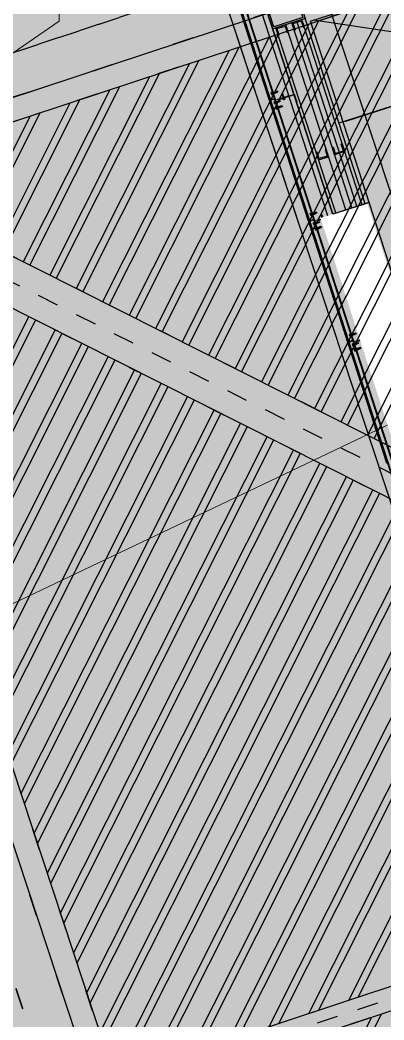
# Model space of a CAD drawing. Header units: metres. Extents: x 678805 to 1359287, y 2747329 to 5497370.
# Drawn here: x 679793.503 to 679795.222, y 2748602.629 to 2748607.349 of the extents above; entities that cross this region are included whole.
import ezdxf
from ezdxf.enums import TextEntityAlignment as Align

# ---------------------------------------------------------------- set-up
doc = ezdxf.new("R2010")
doc.units = ezdxf.units.M
for name, pattern in [('XREF_MON_BUILDINGS$0$DASH_1', [0.4, 0.1, -0.3]), ('XREF_MON_BUILDINGS$0$Dash_2_', [0.25, 0.125, -0.125]), ('XREF_MON_BUILDINGS$0$Hidden', [0.004, 0.002, -0.002])]:
    doc.linetypes.add(name, pattern=pattern)
for name, color, linetype in [('00_XREF_MON_HSC_PAVEMENT', 7, 'Continuous'), ('00_XREF_TWQ_BUILDINGS', 7, 'Continuous'), ('XREF_MON_BUILDINGS$0$00-Modulos DEFINIDOS', 7, 'Continuous'), ('XREF_MON_BUILDINGS$0$00-Modulos ROOFS', 2, 'Continuous'), ('XREF_MON_BUILDINGS$0$02-L-01_Structure', 2, 'Continuous'), ('XREF_MON_BUILDINGS$0$02-L-01_Structure t2', 7, 'Continuous'), ('XREF_MON_BUILDINGS$0$02-L-01_Struture aux', 4, 'Continuous'), ('XREF_MON_BUILDINGS$0$02-L-Insulation', 252, 'Continuous'), ('XREF_MON_BUILDINGS$0$02-L-INT Panel', 5, 'Continuous'), ('XREF_MON_BUILDINGS$0$02-L-panel', 5, 'Continuous'), ('XREF_MON_BUILDINGS$0$02-L-Pergola Profiles', 8, 'Continuous'), ('XREF_MON_BUILDINGS$0$02-L-Pergola Projection', 8, 'Continuous'), ('XREF_MON_BUILDINGS$0$02-L-Pergola Shades', 15, 'Continuous'), ('XREF_MON_BUILDINGS$0$02-L-Pergola Shades Schematic', 8, 'Continuous'), ('XREF_MON_BUILDINGS$0$02_L_Furniture', 7, 'Continuous'), ('XREF_MON_BUILDINGS$0$COTAUX', 7, 'Continuous')]:
    doc.layers.add(name, color=color, linetype=linetype)
for name, color, linetype, true_color in [('02-L-Waterfeatures 01', 7, 'Continuous', 0x4da6ff), ('XREF_MON_BUILDINGS$0$0-WIPEOUTS', 7, 'Continuous', 0xffffff), ('XREF_MON_BUILDINGS$0$02-L-Pergola Wipeout', 7, 'Continuous', 0xffffff)]:
    doc.layers.add(name, color=color, linetype=linetype, true_color=true_color)
doc.layers.add('XREF_MON_BUILDINGS$0$00_AUX', color=3, linetype='Continuous', plot=False)
doc.layers.add('XREF_MON_BUILDINGS$0$02-L-Pergola Aux', color=50, linetype='Continuous', plot=False)
for name, color, linetype, lineweight in [('XREF_MON_BUILDINGS$0$02-H-251', 251, 'Continuous', 0), ('XREF_MON_BUILDINGS$0$02-H-254', 254, 'Continuous', 0), ('XREF_MON_BUILDINGS$0$02-L-01_Structure L', 7, 'Continuous', 5), ('XREF_MON_BUILDINGS$0$02-L-01_Structure T', 8, 'Continuous', 5), ('XREF_MON_GENERAL_LAYOUT$0$02-L-Level Curves 0.50m', 33, 'Continuous', 5)]:
    doc.layers.add(name, color=color, linetype=linetype, lineweight=lineweight)
for name, color, linetype, lineweight, true_color in [('XREF_MON_BUILDINGS$0$02-KH-12 Administration', 7, 'Continuous', 30, 0xffdf7f), ('XREF_MON_HSC_PAVEMENT$0$02-L-Joints-Paviment_06_Concrete Slab in sittu', 7, 'Continuous', 5, 0x999999), ('XREF_MON_HSC_PAVEMENT$0$03-TR-Pavement_06_Concrete Slab in situ', 7, 'Continuous', 9, 0xf7f7f7)]:
    doc.layers.add(name, color=color, linetype=linetype, lineweight=lineweight, true_color=true_color)
doc.layers.get('XREF_MON_BUILDINGS$0$02-KH-12 Administration').off()
doc.styles.add('XREF_MON_BUILDINGS$0$E100', font='verdana.ttf', dxfattribs={"height": 0.18})
doc.styles.add('XREF_MON_GENERAL_LAYOUT$0$Standard', font='arial.ttf')
doc.linetypes.add('XREF_MON_BUILDINGS$0$BATTING', pattern='A,0.0001,-0.1,[134,ltypeshp.shx,S=0.1,R=0,X=-0.1,Y=0],-0.2,[134,ltypeshp.shx,S=0.1,R=180,X=0.1,Y=0],-0.1', length=0.4001)
doc.dimstyles.new('XREF_MON_BUILDINGS$0$E100', dxfattribs={"dimscale": 0.03, "dimtxt": 12, "dimasz": 0.5, "dimexe": 0.1, "dimexo": 1, "dimgap": 4, "dimtad": 1, "dimzin": 0, "dimdsep": 46, "dimtxsty": 'XREF_MON_BUILDINGS$0$E100', "dimblk1": 'XREF_MON_BUILDINGS$0$LINCOT200', "dimblk2": 'XREF_MON_BUILDINGS$0$LINCOT200', "dimsah": 1, "dimcen": 0.1, "dimdle": 0.1, "dimse1": 1, "dimse2": 1, "dimclrt": 256, "dimadec": 0, "dimazin": 0, "dimtfac": 0.015385, "dimtofl": 0, "dimtmove": 0, "dimatfit": 3, "dimldrblk": 'XREF_MON_BUILDINGS$0$LINCOT200', "dimfxl": 1, "dimtolj": 1, "dimtzin": 0, "dimarcsym": 0})

# ---------------------------------------------------------------- blocks, each defined once
blk = doc.blocks.new('XREF_MON_BUILDINGS$0$LINCOT200')
for p, q in [((0, -10), (0, 10)), ((0, 0), (10, 0))]:
    blk.add_line(p, q)
at = {"const_width": 1.88}
blk.add_lwpolyline([(3.54, -3.54), (-3.54, 3.54)], dxfattribs=at)
at = {"layer": 'XREF_MON_BUILDINGS$0$COTAUX'}
blk.add_line((0, 0), (-1.25, 0), dxfattribs=at)
blk = doc.blocks.new('*D89')
at = {"layer": 'DEFPOINTS', "color": 0, "transparency": 16777216}
for p in [(119.6986, -56.8206), (124.4986, -56.8206), (124.4986, -57.2785)]:
    blk.add_point(p, dxfattribs=at)
at = {"layer": 'XREF_MON_BUILDINGS$0$00_AUX', "color": 0, "lineweight": -2, "transparency": 16777216}
blk.add_line((119.7136, -57.2785), (124.4836, -57.2785), dxfattribs=at)
at = {"layer": 'XREF_MON_BUILDINGS$0$00_AUX', "color": 0, "lineweight": -2, "transparency": 16777216, "xscale": 0.015, "yscale": 0.015, "zscale": 0.015, "rotation": 180}
blk.add_blockref('XREF_MON_BUILDINGS$0$LINCOT200', (119.6986, -57.2785), dxfattribs=at)
at = {"layer": 'XREF_MON_BUILDINGS$0$00_AUX', "color": 0, "lineweight": -2, "transparency": 16777216, "xscale": 0.015, "yscale": 0.015, "zscale": 0.015}
blk.add_blockref('XREF_MON_BUILDINGS$0$LINCOT200', (124.4986, -57.2785), dxfattribs=at)
at = {"layer": 'XREF_MON_BUILDINGS$0$00_AUX', "transparency": 16777216, "insert": (122.0986, -57.0644), "char_height": 0.18, "attachment_point": 5, "style": 'XREF_MON_BUILDINGS$0$E100'}
blk.add_mtext('\\A1;4.80', dxfattribs=at)
blk = doc.blocks.new('XREF_MON_BUILDINGS$0$PERGOLA PLEGADA')
at = {"layer": 'XREF_MON_BUILDINGS$0$02-L-Pergola Aux', "linetype": 'XREF_MON_BUILDINGS$0$Dash_2_', "ltscale": 0.5}
blk.add_line((0, 9.6), (9.6, 9.6), dxfattribs=at)
blk = doc.blocks.new('XREF_MON_BUILDINGS$0$PILAR STRUCTURE')
at = {"layer": 'XREF_MON_BUILDINGS$0$02-L-01_Structure', "linetype": 'Continuous'}
h = blk.add_hatch(dxfattribs=at)
h.set_pattern_fill('ANGLE', color=252)
h.set_pattern_definition([(0, (-144.6596, 18.5684), (0, 6.985), [5.08, -1.905]), (90, (-144.6596, 18.5684), (-6.985, 4e-16), [5.08, -1.905])])
h.paths.add_polyline_path([(-0.08, -0.08), (0.08, -0.08), (0.08, 0.08), (-0.08, 0.08)])
h.paths.add_polyline_path([(-0.072, -0.072), (0.072, -0.072), (0.072, 0.072), (-0.072, 0.072)], flags=16)
h = blk.add_hatch(color=252, dxfattribs=at)
h.dxf.hatch_style = 1
h.paths.add_polyline_path([(-0.072, -0.072), (0.072, -0.072), (0.072, 0.072), (-0.072, 0.072)], flags=16)
h.paths.add_polyline_path([(-0.08, -0.08), (0.08, -0.08), (0.08, 0.08), (-0.08, 0.08)])
for points in [[(-0.08, -0.08), (0.08, -0.08), (0.08, 0.08), (-0.08, 0.08)], [(-0.072, -0.072), (0.072, -0.072), (0.072, 0.072), (-0.072, 0.072)]]:
    blk.add_lwpolyline(points, close=True, dxfattribs=at)
blk = doc.blocks.new('XREF_MON_BUILDINGS$0$AUTORROSCANTE')
at = {"layer": 'XREF_MON_BUILDINGS$0$02-L-01_Structure t2', "color": 0}
for p, q in [((-31.2, 5.6), (-26.2, 5.6)), ((-31.2, 0), (-26.2, 0)), ((-2.4, 2.5), (-25, 2.5)), ((0, 0), (-9, 2.5)), ((0, 0), (-3.6, -1.1)), ((0, 0), (-2.4, 2.5)), ((0, 0), (-2.4, -2.5)), ((-31.2, -5.6), (-26.2, -5.6)), ((-2.4, -2.5), (-25, -2.5)), ((-3.6, -1.1), (-2.4, -2.5))]:
    blk.add_line(p, q, dxfattribs=at)
at = {"layer": 'XREF_MON_BUILDINGS$0$02-L-01_Structure t2', "color": 253}
for p, q in [((-25, 3.1), (-9, 3.1)), ((-23.5, -3.1), (-25, 2.7)), ((-21.4, -3.1), (-23.1, 3.1)), ((-19.3, -3.1), (-21, 3.1)), ((-17.3, -3.1), (-18.9, 3.1)), ((-15.2, -3.1), (-16.9, 3.1)), ((-13.1, -3.1), (-14.8, 3.1)), ((-11.1, -3.1), (-12.7, 3.1)), ((-9, -3.1), (-10.7, 3.1)), ((-9, -3.1), (-9, 3.1)), ((-25, -3.1), (-9, -3.1)), ((-3.6, -1.1), (-9, -2.5))]:
    blk.add_line(p, q, dxfattribs=at)
at = {"layer": 'XREF_MON_BUILDINGS$0$02-L-01_Structure t2', "color": 0}
for points in [[(-31.2, 5.6), (-26.2, 5.6), (-26.2, -5.6), (-31.2, -5.6)], [(-26.2, 6.5), (-25, 6.5), (-25, -6.5), (-26.2, -6.5)]]:
    blk.add_lwpolyline(points, close=True, dxfattribs=at)
for centre, start, end in [((-27, 2.4), 129.284, 214.1828), ((-27, -2.4), 145.8304, 230.7333)]:
    blk.add_arc(centre, 4.21, start, end, dxfattribs=at)
blk = doc.blocks.new('XREF_MON_BUILDINGS$0$ULMA_Montante VV')
at = {"layer": 'XREF_MON_BUILDINGS$0$02-H-251', "ltscale": 125}
h = blk.add_hatch(dxfattribs=at)
h.set_pattern_fill('ANSI31', color=256, scale=0.001, angle=450, style=0)
h.set_pattern_definition([(135, (-0.05125, -0.0025), (-0.00224506, -0.00224506), [])])
edge = h.paths.add_edge_path()
edge.add_line((-0.051, -0.0025), (0.0484, -0.0025))
edge.add_arc((0.0484, -0.0022), 0.0003, 270, 360)
edge.add_line((0.0487, -0.0022), (0.0487, -0.0003))
edge.add_arc((0.0484, -0.0003), 0.0003, 0, 90)
edge.add_line((0.0484, 0), (0, 0))
edge.add_line((0, 0), (0, 0.0572))
edge.add_arc((-0.0003, 0.0572), 0.0003, 0, 90)
edge.add_line((-0.0003, 0.0575), (-0.0022, 0.0575))
edge.add_arc((-0.0022, 0.0572), 0.0003, 90, 180)
edge.add_line((-0.0025, 0.0572), (-0.0025, 0))
edge.add_line((-0.0025, 0), (-0.051, 0))
edge.add_arc((-0.051, -0.0003), 0.0003, 90, 180)
edge.add_line((-0.0513, -0.0003), (-0.0513, -0.0022))
edge.add_arc((-0.051, -0.0022), 0.0003, 180, 270)
blk = doc.blocks.new('XREF_MON_BUILDINGS$0$ULMA_Autotaladrante')
at = {"layer": 'XREF_MON_BUILDINGS$0$02-L-01_Structure T', "color": 252}
for p, q in [((-0.025, 0), (-0.0226, 0.0025)), ((-0.025, 0), (-0.016, 0.0025)), ((-0.025, 0), (-0.0226, -0.0025)), ((-0.025, 0), (-0.0214, -0.0011)), ((-0.0226, 0.0025), (0, 0.0025)), ((0, 0.0032), (-0.016, 0.0032)), ((-0.016, -0.0031), (-0.016, 0.0032)), ((-0.016, -0.0031), (-0.0143, 0.0032)), ((-0.0139, -0.0031), (-0.0123, 0.0032)), ((-0.0119, -0.0031), (-0.0102, 0.0032)), ((-0.0098, -0.0031), (-0.0081, 0.0032)), ((-0.0077, -0.0031), (-0.0061, 0.0032)), ((-0.0057, -0.0031), (-0.004, 0.0032)), ((-0.0036, -0.0031), (-0.0019, 0.0032)), ((-0.0015, -0.0031), (0, 0.0027)), ((0.0062, 0.0056), (0.0012, 0.0056)), ((0.0062, 0), (0.0012, 0)), ((-0.0214, -0.0011), (-0.0226, -0.0025)), ((-0.0226, -0.0025), (0, -0.0025)), ((-0.0214, -0.0011), (-0.016, -0.0025)), ((0, -0.0031), (-0.016, -0.0031)), ((0.0062, -0.0056), (0.0012, -0.0056))]:
    blk.add_line(p, q, dxfattribs=at)
for points in [[(0.0012, 0.0065), (0, 0.0065), (0, -0.0065), (0.0012, -0.0065)], [(0.0062, 0.0056), (0.0012, 0.0056), (0.0012, -0.0056), (0.0062, -0.0056)]]:
    blk.add_lwpolyline(points, close=True, dxfattribs=at)
for centre, start, end in [((0.002, 0.0024), 325.8172, 50.716), ((0.002, -0.0024), 309.2667, 34.1696)]:
    blk.add_arc(centre, 0.00421, start, end, dxfattribs=at)
blk = doc.blocks.new('XREF_MON_BUILDINGS$0$ULMA_Escuadra40x80_Seccion')
at = {"layer": 'XREF_MON_BUILDINGS$0$02-H-251', "ltscale": 125}
h = blk.add_hatch(dxfattribs=at)
h.set_pattern_fill('ANSI31', color=256, scale=0.001, angle=360, style=0)
h.paths.add_polyline_path([(0, 0.08), (0.003, 0.08), (0.003, 0.003), (0.04, 0.003), (0.04, 0), (0, 0)])
at = {"layer": 'XREF_MON_BUILDINGS$0$02-L-01_Structure L', "linetype": 'Continuous'}
blk.add_lwpolyline([(0, 0.08), (0.003, 0.08), (0.003, 0.003), (0.04, 0.003), (0.04, 0), (0, 0)], close=True, dxfattribs=at)
blk = doc.blocks.new('XREF_MON_BUILDINGS$0$A$C15E93CBA')
at = {"layer": 'XREF_MON_BUILDINGS$0$02-H-251', "linetype": 'XREF_MON_BUILDINGS$0$Hidden', "ltscale": 125}
h = blk.add_hatch(dxfattribs=at)
h.set_pattern_fill('ANSI31', color=256, scale=0.001, angle=450, style=0)
h.set_pattern_definition([(135, (170.342154, -257.473152), (-0.00224506403, -0.00224506403), [])])
edge = h.paths.add_edge_path()
edge.add_line((-1.8272, -0.0269), (-1.8252, -0.0269))
edge.add_line((-1.8252, -0.0269), (-1.8183, -0.0266))
edge.add_line((-1.8183, -0.0266), (-1.8174, -0.0257))
edge.add_arc((-1.8172, -0.0259), 0.0003, 407.05, 497.05, ccw=False)
edge.add_line((-1.817, -0.0257), (-1.816, -0.0266))
edge.add_line((-1.816, -0.0266), (-1.8143, -0.0265))
edge.add_line((-1.8143, -0.0265), (-1.8134, -0.0256))
edge.add_arc((-1.8132, -0.0258), 0.0003, 407.05, 497.05, ccw=False)
edge.add_line((-1.813, -0.0255), (-1.812, -0.0264))
edge.add_line((-1.812, -0.0264), (-1.7991, -0.026))
edge.add_arc((-1.7992, -0.024), 0.002, 272.0454, 360)
edge.add_line((-1.7972, -0.024), (-1.7972, -0.0172))
edge.add_line((-1.7972, -0.0172), (-1.7972, -0.0079))
edge.add_line((-1.7972, -0.0079), (-1.8023, -0.0079))
edge.add_line((-1.8023, -0.0079), (-1.8023, -0.0069))
edge.add_line((-1.8023, -0.0069), (-1.797, -0.0069))
edge.add_arc((-1.797, -0.0066), 0.0003, 630, 690)
edge.add_line((-1.7967, -0.0067), (-1.7951, -0.0039))
edge.add_arc((-1.7948, -0.004), 0.0003, 330, 510, ccw=False)
edge.add_line((-1.7945, -0.0042), (-1.7959, -0.0064))
edge.add_arc((-1.7956, -0.0066), 0.0003, 510, 630)
edge.add_line((-1.7956, -0.0069), (-1.7879, -0.0069))
edge.add_line((-1.7879, -0.0069), (-1.7879, -0.0079))
edge.add_line((-1.7879, -0.0079), (-1.7939, -0.0079))
edge.add_line((-1.7939, -0.0079), (-1.7939, -0.0096))
edge.add_arc((-1.7941, -0.0096), 0.00025, 180, 360, ccw=False)
edge.add_line((-1.7944, -0.0096), (-1.7944, -0.0079))
edge.add_line((-1.7944, -0.0079), (-1.7954, -0.0079))
edge.add_line((-1.7954, -0.0079), (-1.7954, -0.0241))
edge.add_arc((-1.7934, -0.0241), 0.002, 540, 622.5526)
edge.add_line((-1.7936, -0.0261), (-1.7877, -0.0269))
edge.add_line((-1.7877, -0.0269), (-1.7877, -0.0287))
edge.add_line((-1.7877, -0.0287), (-1.8272, -0.0287))
edge.add_line((-1.8272, -0.0287), (-1.8272, -0.0269))
h = blk.add_hatch(dxfattribs=at)
h.set_pattern_fill('ANSI31', color=256, scale=0.001, angle=450, style=0)
h.set_pattern_definition([(135, (170.342154, -256.873152), (-0.00224506403, -0.00224506403), [])])
edge = h.paths.add_edge_path()
edge.add_line((-1.2272, -0.0269), (-1.2252, -0.0269))
edge.add_line((-1.2252, -0.0269), (-1.2183, -0.0266))
edge.add_line((-1.2183, -0.0266), (-1.2174, -0.0257))
edge.add_arc((-1.2172, -0.0259), 0.0003, 407.05, 497.05, ccw=False)
edge.add_line((-1.217, -0.0257), (-1.216, -0.0266))
edge.add_line((-1.216, -0.0266), (-1.2143, -0.0265))
edge.add_line((-1.2143, -0.0265), (-1.2134, -0.0256))
edge.add_arc((-1.2132, -0.0258), 0.0003, 407.05, 497.05, ccw=False)
edge.add_line((-1.213, -0.0255), (-1.212, -0.0264))
edge.add_line((-1.212, -0.0264), (-1.1991, -0.026))
edge.add_arc((-1.1992, -0.024), 0.002, 272.0454, 360)
edge.add_line((-1.1972, -0.024), (-1.1972, -0.0172))
edge.add_line((-1.1972, -0.0172), (-1.1972, -0.0079))
edge.add_line((-1.1972, -0.0079), (-1.2023, -0.0079))
edge.add_line((-1.2023, -0.0079), (-1.2023, -0.0069))
edge.add_line((-1.2023, -0.0069), (-1.197, -0.0069))
edge.add_arc((-1.197, -0.0066), 0.0003, 630, 690)
edge.add_line((-1.1967, -0.0067), (-1.1951, -0.0039))
edge.add_arc((-1.1948, -0.004), 0.0003, 330, 510, ccw=False)
edge.add_line((-1.1945, -0.0042), (-1.1959, -0.0064))
edge.add_arc((-1.1956, -0.0066), 0.0003, 510, 630)
edge.add_line((-1.1956, -0.0069), (-1.1879, -0.0069))
edge.add_line((-1.1879, -0.0069), (-1.1879, -0.0079))
edge.add_line((-1.1879, -0.0079), (-1.1939, -0.0079))
edge.add_line((-1.1939, -0.0079), (-1.1939, -0.0096))
edge.add_arc((-1.1941, -0.0096), 0.00025, 180, 360, ccw=False)
edge.add_line((-1.1944, -0.0096), (-1.1944, -0.0079))
edge.add_line((-1.1944, -0.0079), (-1.1954, -0.0079))
edge.add_line((-1.1954, -0.0079), (-1.1954, -0.0241))
edge.add_arc((-1.1934, -0.0241), 0.002, 540, 622.5526)
edge.add_line((-1.1936, -0.0261), (-1.1877, -0.0269))
edge.add_line((-1.1877, -0.0269), (-1.1877, -0.0287))
edge.add_line((-1.1877, -0.0287), (-1.2272, -0.0287))
edge.add_line((-1.2272, -0.0287), (-1.2272, -0.0269))
h = blk.add_hatch(dxfattribs=at)
h.set_pattern_fill('ANSI31', color=256, scale=0.001, angle=450, style=0)
h.set_pattern_definition([(135, (170.342154, -256.273152), (-0.00224506403, -0.00224506403), [])])
edge = h.paths.add_edge_path()
edge.add_line((-0.6272, -0.0269), (-0.6252, -0.0269))
edge.add_line((-0.6252, -0.0269), (-0.6183, -0.0266))
edge.add_line((-0.6183, -0.0266), (-0.6174, -0.0257))
edge.add_arc((-0.6172, -0.0259), 0.0003, 407.05, 497.05, ccw=False)
edge.add_line((-0.617, -0.0257), (-0.616, -0.0266))
edge.add_line((-0.616, -0.0266), (-0.6143, -0.0265))
edge.add_line((-0.6143, -0.0265), (-0.6134, -0.0256))
edge.add_arc((-0.6132, -0.0258), 0.0003, 407.05, 497.05, ccw=False)
edge.add_line((-0.613, -0.0255), (-0.612, -0.0264))
edge.add_line((-0.612, -0.0264), (-0.5991, -0.026))
edge.add_arc((-0.5992, -0.024), 0.002, 272.0454, 360)
edge.add_line((-0.5972, -0.024), (-0.5972, -0.0172))
edge.add_line((-0.5972, -0.0172), (-0.5972, -0.0079))
edge.add_line((-0.5972, -0.0079), (-0.6023, -0.0079))
edge.add_line((-0.6023, -0.0079), (-0.6023, -0.0069))
edge.add_line((-0.6023, -0.0069), (-0.597, -0.0069))
edge.add_arc((-0.597, -0.0066), 0.0003, 630, 690)
edge.add_line((-0.5967, -0.0067), (-0.5951, -0.0039))
edge.add_arc((-0.5948, -0.004), 0.0003, 330, 510, ccw=False)
edge.add_line((-0.5945, -0.0042), (-0.5959, -0.0064))
edge.add_arc((-0.5956, -0.0066), 0.0003, 510, 630)
edge.add_line((-0.5956, -0.0069), (-0.5879, -0.0069))
edge.add_line((-0.5879, -0.0069), (-0.5879, -0.0079))
edge.add_line((-0.5879, -0.0079), (-0.5939, -0.0079))
edge.add_line((-0.5939, -0.0079), (-0.5939, -0.0096))
edge.add_arc((-0.5941, -0.0096), 0.00025, 180, 360, ccw=False)
edge.add_line((-0.5944, -0.0096), (-0.5944, -0.0079))
edge.add_line((-0.5944, -0.0079), (-0.5954, -0.0079))
edge.add_line((-0.5954, -0.0079), (-0.5954, -0.0241))
edge.add_arc((-0.5934, -0.0241), 0.002, 540, 622.5526)
edge.add_line((-0.5936, -0.0261), (-0.5877, -0.0269))
edge.add_line((-0.5877, -0.0269), (-0.5877, -0.0287))
edge.add_line((-0.5877, -0.0287), (-0.6272, -0.0287))
edge.add_line((-0.6272, -0.0287), (-0.6272, -0.0269))
at = {"layer": 'XREF_MON_BUILDINGS$0$02-H-254', "ltscale": 125}
h = blk.add_hatch(dxfattribs=at)
h.set_pattern_fill('ANSI31', color=256, scale=0.0005, angle=90, style=0)
h.set_pattern_definition([(135, (170.2148505, -258.2159102), (-0.001122532015, -0.001122532015), [])])
h.paths.add_polyline_path([(-2.3937, 0), (-1.7988, 0), (-1.7988, -0.0049), (-2.3937, -0.0049)])
h = blk.add_hatch(dxfattribs=at)
h.set_pattern_fill('ANSI31', color=256, scale=0.0005, angle=90, style=0)
h.set_pattern_definition([(135, (170.2148505, -257.6159102), (-0.001122532015, -0.001122532015), [])])
h.paths.add_polyline_path([(-1.7937, 0), (-1.1988, 0), (-1.1988, -0.0049), (-1.7937, -0.0049)])
h = blk.add_hatch(dxfattribs=at)
h.set_pattern_fill('ANSI31', color=256, scale=0.0005, angle=90, style=0)
h.set_pattern_definition([(135, (170.2148505, -257.0159102), (-0.001122532015, -0.001122532015), [])])
h.paths.add_polyline_path([(-1.1937, 0), (-0.5988, 0), (-0.5988, -0.0049), (-1.1937, -0.0049)])
h = blk.add_hatch(dxfattribs=at)
h.set_pattern_fill('ANSI31', color=256, scale=0.0005, style=0)
h.set_pattern_definition([(45, (-257.4924236, -179.6417735), (-0.001122532015, 0.001122532015), [])])
h.paths.add_polyline_path([(-0.0239, -0.014), (-0.0239, -0.0049), (-0.5937, -0.0049), (-0.5937, 0), (-0.0083, 0), (-0.0083, -0.0065), (-0.0163, -0.0065), (-0.0163, -0.0082), (-0.0083, -0.0082), (-0.0083, -0.014)])
at = {"layer": 'XREF_MON_BUILDINGS$0$02-L-01_Struture aux'}
for p, q in [((-4.7989, -0.0268), (-0.0322, -0.0268)), ((-0.0322, -0.0287), (-4.7989, -0.0287)), ((-4.7551, -0.0267), (-0.0322, -0.0267))]:
    blk.add_line(p, q, dxfattribs=at)
at = {"layer": 'XREF_MON_BUILDINGS$0$02-L-01_Struture aux', "linetype": 'XREF_MON_BUILDINGS$0$Hidden'}
for p, q in [((-1.8272, -0.0269), (-1.8252, -0.0269)), ((-1.8272, -0.0287), (-1.8272, -0.0269)), ((-1.8272, -0.0287), (-1.7877, -0.0287)), ((-1.8259, -0.0269), (-1.8252, -0.0269)), ((-1.8183, -0.0266), (-1.8252, -0.0269)), ((-1.8174, -0.0257), (-1.8183, -0.0266)), ((-1.817, -0.0257), (-1.816, -0.0266)), ((-1.8143, -0.0265), (-1.816, -0.0266)), ((-1.8134, -0.0256), (-1.8143, -0.0265)), ((-1.813, -0.0255), (-1.812, -0.0264)), ((-1.7991, -0.026), (-1.812, -0.0264)), ((-1.8023, -0.0079), (-1.8023, -0.0069)), ((-1.8023, -0.0069), (-1.797, -0.0069)), ((-1.8023, -0.0079), (-1.7972, -0.0079)), ((-1.7972, -0.0172), (-1.7972, -0.0079)), ((-1.7972, -0.024), (-1.7972, -0.0172)), ((-1.7951, -0.0039), (-1.7967, -0.0067)), ((-1.7945, -0.0042), (-1.7959, -0.0064)), ((-1.7956, -0.0069), (-1.7879, -0.0069)), ((-1.7954, -0.0241), (-1.7954, -0.0079)), ((-1.7954, -0.0079), (-1.7942, -0.0079)), ((-1.7942, -0.0096), (-1.7942, -0.0079)), ((-1.7937, -0.0079), (-1.7879, -0.0079)), ((-1.7937, -0.0096), (-1.7937, -0.0079)), ((-1.7936, -0.0261), (-1.7877, -0.0269)), ((-1.7879, -0.0079), (-1.7879, -0.0069)), ((-1.7877, -0.0287), (-1.7877, -0.0269)), ((-1.2272, -0.0269), (-1.2252, -0.0269)), ((-1.2272, -0.0287), (-1.2272, -0.0269)), ((-1.2272, -0.0287), (-1.1877, -0.0287)), ((-1.2259, -0.0269), (-1.2252, -0.0269)), ((-1.2183, -0.0266), (-1.2252, -0.0269)), ((-1.2174, -0.0257), (-1.2183, -0.0266)), ((-1.217, -0.0257), (-1.216, -0.0266)), ((-1.2143, -0.0265), (-1.216, -0.0266)), ((-1.2134, -0.0256), (-1.2143, -0.0265)), ((-1.213, -0.0255), (-1.212, -0.0264)), ((-1.1991, -0.026), (-1.212, -0.0264)), ((-1.2023, -0.0079), (-1.2023, -0.0069)), ((-1.2023, -0.0069), (-1.197, -0.0069)), ((-1.2023, -0.0079), (-1.1972, -0.0079)), ((-1.1972, -0.0172), (-1.1972, -0.0079)), ((-1.1972, -0.024), (-1.1972, -0.0172)), ((-1.1951, -0.0039), (-1.1967, -0.0067)), ((-1.1945, -0.0042), (-1.1959, -0.0064)), ((-1.1956, -0.0069), (-1.1879, -0.0069)), ((-1.1954, -0.0241), (-1.1954, -0.0079)), ((-1.1954, -0.0079), (-1.1942, -0.0079)), ((-1.1942, -0.0096), (-1.1942, -0.0079)), ((-1.1937, -0.0079), (-1.1879, -0.0079)), ((-1.1937, -0.0096), (-1.1937, -0.0079)), ((-1.1936, -0.0261), (-1.1877, -0.0269)), ((-1.1879, -0.0079), (-1.1879, -0.0069)), ((-1.1877, -0.0287), (-1.1877, -0.0269)), ((-0.6272, -0.0269), (-0.6252, -0.0269)), ((-0.6272, -0.0287), (-0.6272, -0.0269)), ((-0.6272, -0.0287), (-0.5877, -0.0287)), ((-0.6259, -0.0269), (-0.6252, -0.0269)), ((-0.6183, -0.0266), (-0.6252, -0.0269)), ((-0.6174, -0.0257), (-0.6183, -0.0266)), ((-0.617, -0.0257), (-0.616, -0.0266)), ((-0.6143, -0.0265), (-0.616, -0.0266)), ((-0.6134, -0.0256), (-0.6143, -0.0265)), ((-0.613, -0.0255), (-0.612, -0.0264)), ((-0.5991, -0.026), (-0.612, -0.0264)), ((-0.6023, -0.0079), (-0.6023, -0.0069)), ((-0.6023, -0.0069), (-0.597, -0.0069)), ((-0.6023, -0.0079), (-0.5972, -0.0079)), ((-0.5972, -0.0172), (-0.5972, -0.0079)), ((-0.5972, -0.024), (-0.5972, -0.0172)), ((-0.5951, -0.0039), (-0.5967, -0.0067)), ((-0.5945, -0.0042), (-0.5959, -0.0064)), ((-0.5956, -0.0069), (-0.5879, -0.0069)), ((-0.5954, -0.0241), (-0.5954, -0.0079)), ((-0.5954, -0.0079), (-0.5942, -0.0079)), ((-0.5942, -0.0096), (-0.5942, -0.0079)), ((-0.5937, -0.0079), (-0.5879, -0.0079)), ((-0.5937, -0.0096), (-0.5937, -0.0079)), ((-0.5936, -0.0261), (-0.5877, -0.0269)), ((-0.5879, -0.0079), (-0.5879, -0.0069)), ((-0.5877, -0.0287), (-0.5877, -0.0269))]:
    blk.add_line(p, q, dxfattribs=at)
at = {"layer": 'XREF_MON_BUILDINGS$0$02-L-01_Struture aux', "linetype": 'Continuous'}
for p, q in [((-4.5201, -0.1851), (-0.2801, -0.1851)), ((-4.5201, -0.2151), (-0.2801, -0.2151))]:
    blk.add_line(p, q, dxfattribs=at)
at = {"layer": 'XREF_MON_BUILDINGS$0$02-L-01_Struture aux'}
for points in [[(-0.0322, -0.0069), (-4.6698, -0.0069)], [(-4.6698, -0.0077), (-0.0322, -0.0077)]]:
    blk.add_lwpolyline(points, dxfattribs=at)
at = {"layer": 'XREF_MON_BUILDINGS$0$02-L-01_Struture aux', "linetype": 'Continuous'}
for points in [[(-1.8976, -0.1351), (-1.9351, -0.1351), (-1.9351, -0.1851), (-1.8976, -0.1851), (-1.8976, -0.1801), (-1.9301, -0.1801), (-1.9301, -0.1401), (-1.8976, -0.1401), (-1.8976, -0.1351)], [(-1.3976, -0.1351), (-1.4351, -0.1351), (-1.4351, -0.1851), (-1.3976, -0.1851), (-1.3976, -0.1801), (-1.4301, -0.1801), (-1.4301, -0.1401), (-1.3976, -0.1401), (-1.3976, -0.1351)], [(-0.8976, -0.1351), (-0.9351, -0.1351), (-0.9351, -0.1851), (-0.8976, -0.1851), (-0.8976, -0.1801), (-0.9301, -0.1801), (-0.9301, -0.1401), (-0.8976, -0.1401), (-0.8976, -0.1351)], [(-0.3176, -0.1851), (-0.2801, -0.1851), (-0.2801, -0.1351), (-0.3176, -0.1351), (-0.3176, -0.1401), (-0.2851, -0.1401), (-0.2851, -0.1801), (-0.3176, -0.1801), (-0.3176, -0.1851)], [(-1.3976, -0.2651), (-1.4351, -0.2651), (-1.4351, -0.2151), (-1.3976, -0.2151), (-1.3976, -0.2201), (-1.4301, -0.2201), (-1.4301, -0.2601), (-1.3976, -0.2601), (-1.3976, -0.2651)], [(-0.8976, -0.2651), (-0.9351, -0.2651), (-0.9351, -0.2151), (-0.8976, -0.2151), (-0.8976, -0.2201), (-0.9301, -0.2201), (-0.9301, -0.2601), (-0.8976, -0.2601), (-0.8976, -0.2651)], [(-0.3176, -0.2651), (-0.2801, -0.2651), (-0.2801, -0.2151), (-0.3176, -0.2151), (-0.3176, -0.2201), (-0.2851, -0.2201), (-0.2851, -0.2601), (-0.3176, -0.2601), (-0.3176, -0.2651)]]:
    blk.add_lwpolyline(points, dxfattribs=at)
at = {"layer": 'XREF_MON_BUILDINGS$0$02-L-01_Struture aux', "linetype": 'XREF_MON_BUILDINGS$0$Hidden'}
for centre, radius, start, end in [((-1.8172, -0.0259), 0.0003, 47.05, 137.05), ((-1.8132, -0.0258), 0.0003, 47.05, 137.05), ((-1.7992, -0.024), 0.002, 272.0454, 360), ((-1.797, -0.0066), 0.0003, 270, 330), ((-1.7956, -0.0066), 0.0003, 150, 270), ((-1.7934, -0.0241), 0.002, 180, 262.5526), ((-1.7948, -0.004), 0.0003, 330, 150), ((-1.7939, -0.0096), 0.00025, 180, 360), ((-1.2172, -0.0259), 0.0003, 47.05, 137.05), ((-1.2132, -0.0258), 0.0003, 47.05, 137.05), ((-1.1992, -0.024), 0.002, 272.0454, 360), ((-1.197, -0.0066), 0.0003, 270, 330), ((-1.1956, -0.0066), 0.0003, 150, 270), ((-1.1934, -0.0241), 0.002, 180, 262.5526), ((-1.1948, -0.004), 0.0003, 330, 150), ((-1.1939, -0.0096), 0.00025, 180, 360), ((-0.6172, -0.0259), 0.0003, 47.05, 137.05), ((-0.6132, -0.0258), 0.0003, 47.05, 137.05), ((-0.5992, -0.024), 0.002, 272.0454, 360), ((-0.597, -0.0066), 0.0003, 270, 330), ((-0.5956, -0.0066), 0.0003, 150, 270), ((-0.5934, -0.0241), 0.002, 180, 262.5526), ((-0.5948, -0.004), 0.0003, 330, 150), ((-0.5939, -0.0096), 0.00025, 180, 360)]:
    blk.add_arc(centre, radius, start, end, dxfattribs=at)
at = {"layer": 'XREF_MON_BUILDINGS$0$02-L-Insulation', "linetype": 'XREF_MON_BUILDINGS$0$BATTING', "ltscale": 0.08}
blk.add_line((-0.0773, -0.0947), (-4.7135, -0.0947), dxfattribs=at)
at = {"layer": 'XREF_MON_BUILDINGS$0$02-L-Insulation', "linetype": 'XREF_MON_BUILDINGS$0$BATTING', "ltscale": 0.04}
blk.add_line((-4.5151, -0.2401), (-0.2801, -0.2401), dxfattribs=at)
at = {"layer": 'XREF_MON_BUILDINGS$0$02-L-INT Panel', "linetype": 'Continuous'}
for p, q in [((-4.6801, -0.1201), (-0.1201, -0.1201)), ((-0.1201, -0.1201), (-4.6801, -0.1201)), ((-4.5201, -0.1201), (-0.4551, -0.1201)), ((-4.5201, -0.1351), (-0.2801, -0.1351)), ((-4.5201, -0.2651), (-0.2801, -0.2651)), ((-4.5201, -0.2801), (-0.2801, -0.2801)), ((-4.5001, -0.3001), (-0.3001, -0.3001)), ((-0.3001, -0.3001), (-0.3001, -4.5001))]:
    blk.add_line(p, q, dxfattribs=at)
at = {"layer": 'XREF_MON_BUILDINGS$0$02-L-panel'}
blk.add_line((-4.1929, -0.0049), (-0.0239, -0.0049), dxfattribs=at)
for points in [[(-1.7988, -0.0049), (-1.7988, 0), (-2.3937, 0), (-2.3937, -0.0049), (-1.7988, -0.0049)], [(-1.1988, -0.0049), (-1.1988, 0), (-1.7937, 0), (-1.7937, -0.0049), (-1.1988, -0.0049)], [(-0.5988, -0.0049), (-0.5988, 0), (-1.1937, 0), (-1.1937, -0.0049), (-0.5988, -0.0049)], [(-0.0239, -0.014), (-0.0083, -0.014), (-0.0083, -0.0082), (-0.0163, -0.0082), (-0.0163, -0.0065), (-0.0083, -0.0065), (-0.0083, 0), (-0.5937, 0), (-0.5937, -0.0049), (-0.0239, -0.0049), (-0.0239, -0.014), (-0.0239, -0.014), (-0.0239, -0.014), (-0.0083, -0.014), (-0.0083, -0.0082)]]:
    blk.add_lwpolyline(points, dxfattribs=at)
at = {"layer": 'XREF_MON_BUILDINGS$0$02-L-panel', "ltscale": 125}
for points in [[(-1.7937, -0.0049), (-1.7937, 0)], [(-1.1937, -0.0049), (-1.1937, 0)], [(-0.5937, -0.0049), (-0.5937, 0)]]:
    blk.add_lwpolyline(points, dxfattribs=at)
at = {"layer": 'XREF_MON_BUILDINGS$0$02_L_Furniture', "linetype": 'Continuous'}
for p, q in [((-0.8001, -2.3832), (-0.8001, -0.2801)), ((-0.8001, -0.3151), (-0.8001, -4.5001)), ((-0.8001, -1.3187), (-0.3001, -0.3151))]:
    blk.add_line(p, q, dxfattribs=at)
at = {"layer": 'XREF_MON_BUILDINGS$0$02-L-01_Structure', "linetype": 'Continuous', "xscale": -1}
blk.add_blockref('XREF_MON_BUILDINGS$0$PILAR STRUCTURE', (-0.2001, -0.2001), dxfattribs=at)
blk.add_blockref('XREF_MON_BUILDINGS$0$PILAR STRUCTURE', (-0.2001, -0.2001), dxfattribs=at)
at = {"layer": 'XREF_MON_BUILDINGS$0$02-L-01_Struture aux', "xscale": -1}
for name, p, rotation in [('XREF_MON_BUILDINGS$0$ULMA_Montante VV', (-1.802, -0.0312), 180), ('XREF_MON_BUILDINGS$0$ULMA_Escuadra40x80_Seccion', (-1.8045, -0.1233), 359.9999999998918), ('XREF_MON_BUILDINGS$0$ULMA_Autotaladrante', (-1.8148, -0.0253), 269.9952589478254), ('XREF_MON_BUILDINGS$0$ULMA_Montante VV', (-1.202, -0.0312), 180), ('XREF_MON_BUILDINGS$0$ULMA_Escuadra40x80_Seccion', (-1.2045, -0.1233), 359.9999999998918), ('XREF_MON_BUILDINGS$0$ULMA_Autotaladrante', (-1.2148, -0.0253), 269.9952589478254), ('XREF_MON_BUILDINGS$0$ULMA_Montante VV', (-0.602, -0.0312), 180), ('XREF_MON_BUILDINGS$0$ULMA_Escuadra40x80_Seccion', (-0.6045, -0.1233), 359.9999999998918), ('XREF_MON_BUILDINGS$0$ULMA_Autotaladrante', (-0.6148, -0.0253), 269.9952589478254), ('XREF_MON_BUILDINGS$0$ULMA_Autotaladrante', (-1.8075, -0.0685), 359.9905178906978), ('XREF_MON_BUILDINGS$0$ULMA_Autotaladrante', (-1.2075, -0.0685), 359.9905178906978), ('XREF_MON_BUILDINGS$0$ULMA_Autotaladrante', (-0.6075, -0.0685), 359.9905178906978)]:
    blk.add_blockref(name, p, dxfattribs=dict(at, rotation=rotation))
at = {"layer": 'XREF_MON_BUILDINGS$0$02-L-01_Struture aux', "xscale": 0.001000000003841706, "yscale": 0.001000000003841706, "zscale": 0.001000000003841706, "rotation": 269.9999999998918}
for p in [(-1.8404, -0.0515), (-1.7686, -0.0516), (-1.2404, -0.0515), (-1.1686, -0.0516), (-0.6404, -0.0515), (-0.5686, -0.0516)]:
    blk.add_blockref('XREF_MON_BUILDINGS$0$AUTORROSCANTE', p, dxfattribs=at)
at = {"linetype": 'Continuous'}
blk.add_wipeout([(-1.1983, -0.0598), (-3.5958, -0.0598), (-3.6003, -0.2944), (-1.2003, -0.2908)], dxfattribs=at).dxf.layer = 'XREF_MON_BUILDINGS$0$0-WIPEOUTS'
at = {"layer": 'XREF_MON_BUILDINGS$0$02-L-INT Panel', "linetype": 'Continuous'}
blk.add_line((-1.1988, -0.3001), (-1.1988, -0.1201), dxfattribs=at)
blk = doc.blocks.new('XREF_MON_BUILDINGS$0$lamas aluminiotriangulo')
for points in [[(680250.8795, 2748656.3164), (680248.7522, 2748658.4438)], [(680250.9538, 2748656.3907), (680248.9007, 2748658.4438)], [(680248.9502, 2748658.4438), (680250.9785, 2748656.4154)], [(680251.0528, 2748656.4897), (680249.0987, 2748658.4438)], [(680249.1482, 2748658.4438), (680251.0775, 2748656.5144)], [(680251.1518, 2748656.5886), (680249.2967, 2748658.4438)], [(680249.3461, 2748658.4438), (680251.1765, 2748656.6134)], [(680251.2508, 2748656.6876), (680249.4946, 2748658.4438)], [(680249.5441, 2748658.4438), (680251.2755, 2748656.7124)], [(680251.3497, 2748656.7866), (680249.6926, 2748658.4438)], [(680249.7421, 2748658.4438), (680251.3745, 2748656.8114)], [(680251.4487, 2748656.8856), (680249.8906, 2748658.4438)], [(680249.9401, 2748658.4438), (680251.4735, 2748656.9104)], [(680251.5477, 2748656.9846), (680250.0886, 2748658.4438)], [(680250.1381, 2748658.4438), (680251.5725, 2748657.0094)], [(680251.6467, 2748657.0836), (680250.2866, 2748658.4438)], [(680250.3361, 2748658.4438), (680251.6715, 2748657.1084)], [(680251.7457, 2748657.1826), (680250.4846, 2748658.4438)], [(680250.5341, 2748658.4438), (680251.7705, 2748657.2074)], [(680251.8447, 2748657.2816), (680250.6826, 2748658.4438)], [(680250.7321, 2748658.4438), (680251.8695, 2748657.3064)], [(680251.9437, 2748657.3806), (680250.8806, 2748658.4438)], [(680250.9301, 2748658.4438), (680251.9685, 2748657.4054)], [(680252.0427, 2748657.4796), (680251.0786, 2748658.4438)], [(680251.1281, 2748658.4438), (680252.0675, 2748657.5043)], [(680252.1417, 2748657.5786), (680251.2766, 2748658.4438)], [(680251.326, 2748658.4438), (680252.1665, 2748657.6033)], [(680252.2407, 2748657.6776), (680251.4745, 2748658.4438)], [(680251.524, 2748658.4438), (680252.2655, 2748657.7023)], [(680252.3397, 2748657.7766), (680251.6725, 2748658.4438)], [(680251.722, 2748658.4438), (680252.3644, 2748657.8013)], [(680252.4387, 2748657.8756), (680251.8705, 2748658.4438)], [(680251.92, 2748658.4438), (680252.4634, 2748657.9003)], [(680252.5377, 2748657.9746), (680252.0685, 2748658.4438)], [(680252.118, 2748658.4438), (680252.5624, 2748657.9993)], [(680248.7274, 2748658.419), (680250.8548, 2748656.2917)], [(680250.7805, 2748656.2174), (680248.7274, 2748658.2705)], [(680248.7274, 2748658.221), (680250.7558, 2748656.1927)], [(680250.6815, 2748656.1184), (680248.7274, 2748658.0725)], [(680248.7274, 2748658.023), (680250.6568, 2748656.0937)], [(680250.5825, 2748656.0194), (680248.7274, 2748657.8745)], [(680247.9829, 2748657.7864), (680248.6174, 2748657.1518)], [(680248.6174, 2748657.2013), (680248.0076, 2748657.8112)], [(680248.7274, 2748657.825), (680250.5578, 2748655.9947)], [(680250.4835, 2748655.9204), (680248.7274, 2748657.6765)], [(680248.7274, 2748657.627), (680250.4588, 2748655.8957)], [(680250.3845, 2748655.8214), (680248.7274, 2748657.4786)], [(680248.7274, 2748657.4291), (680250.3598, 2748655.7967)], [(680250.2856, 2748655.7224), (680248.7274, 2748657.2806)], [(680248.7274, 2748657.2311), (680250.2608, 2748655.6977)]]:
    blk.add_lwpolyline(points)
blk = doc.blocks.new('XREF_MON_BUILDINGS$0$PERGOLA PLANA')
at = {"layer": 'XREF_MON_BUILDINGS$0$02-L-Pergola Wipeout', "true_color": 0xfcfcfc}
h = blk.add_hatch(color=7, dxfattribs=at)
h.dxf.hatch_style = 1
h.paths.add_polyline_path([(4.6122, 9.29), (0.31, 4.9878), (0.31, 9.29)])
h.paths.add_polyline_path([(0.3328, 4.855), (4.745, 9.2672), (4.745, 4.9006), (4.6994, 4.855)])
h.paths.add_polyline_path([(4.855, 9.29), (9.1344, 9.29), (4.855, 5.0106)])
h.paths.add_polyline_path([(9.29, 9.1344), (9.29, 4.855), (5.0106, 4.855)])
h.paths.add_polyline_path([(4.9006, 4.745), (9.2672, 4.745), (4.855, 0.3328), (4.855, 4.6994)])
h.paths.add_polyline_path([(9.29, 4.6122), (9.29, 0.31), (4.9878, 0.31)])
h.paths.add_polyline_path([(0.4656, 0.31), (4.745, 4.5894), (4.745, 0.31)])
h.paths.add_polyline_path([(0.31, 4.745), (4.5894, 4.745), (0.31, 0.4656)])
h.paths.add_polyline_path([(9.4, 0.2), (0.2, 0.2), (0.2, 9.4), (9.4, 9.4)])
at = {"layer": 'XREF_MON_BUILDINGS$0$02-L-Pergola Aux', "linetype": 'XREF_MON_BUILDINGS$0$Dash_2_', "ltscale": 0.5}
for p, q in [((0, 9.6), (9.6, 9.6)), ((9.6, 9.6), (9.6, 0)), ((0.2, 0.2), (9.4, 9.4)), ((4.8, 4.8), (9.4, 4.8)), ((9.6, 0), (0, 0))]:
    blk.add_line(p, q, dxfattribs=at)
at = {"layer": 'XREF_MON_BUILDINGS$0$02-L-Pergola Profiles'}
for p, q in [((0.31, 0.4656), (9.1344, 9.29)), ((0.4656, 0.31), (9.29, 9.1344)), ((5.0106, 4.855), (9.29, 4.855)), ((4.855, 4.745), (9.29, 4.745))]:
    blk.add_line(p, q, dxfattribs=at)
for points in [[(9.4, 0.2), (0.2, 0.2), (0.2, 9.4), (9.4, 9.4)], [(0.31, 9.29), (9.29, 9.29), (9.29, 0.31), (0.31, 0.31)]]:
    blk.add_lwpolyline(points, close=True, dxfattribs=at)
at = {"layer": 'XREF_MON_BUILDINGS$0$02-L-Pergola Projection', "linetype": 'XREF_MON_BUILDINGS$0$DASH_1'}
for p, q in [((0.31, 0.4656), (9.1344, 9.29)), ((0.4656, 0.31), (9.29, 9.1344)), ((5.0106, 4.855), (9.29, 4.855)), ((4.855, 4.745), (9.29, 4.745))]:
    blk.add_line(p, q, dxfattribs=at)
for points in [[(9.4, 0.2), (0.2, 0.2), (0.2, 9.4), (9.4, 9.4)], [(0.31, 9.29), (9.29, 9.29), (9.29, 0.31), (0.31, 0.31)]]:
    blk.add_lwpolyline(points, close=True, dxfattribs=at)
at = {"layer": 'XREF_MON_BUILDINGS$0$02-L-Pergola Shades'}
blk.add_blockref('XREF_MON_BUILDINGS$0$lamas aluminiotriangulo', (-680243.8724, -2748649.1538), dxfattribs=at)
at = {"layer": 'XREF_MON_BUILDINGS$0$02-L-Pergola Shades', "xscale": -1, "rotation": 270.0000000152252}
blk.add_blockref('XREF_MON_BUILDINGS$0$lamas aluminiotriangulo', (-2748649.1536, -680243.8732), dxfattribs=at)
at = {"layer": 'XREF_MON_BUILDINGS$0$02-L-Pergola Shades Schematic'}
blk.add_blockref('XREF_MON_BUILDINGS$0$lamas aluminiotriangulo', (-680243.8724, -2748649.1538), dxfattribs=at)
at = {"layer": 'XREF_MON_BUILDINGS$0$02-L-Pergola Shades Schematic', "xscale": -1, "rotation": 270.0000000152252}
blk.add_blockref('XREF_MON_BUILDINGS$0$lamas aluminiotriangulo', (-2748649.1536, -680243.8732), dxfattribs=at)
blk = doc.blocks.new('XREF_MON_HSC_PAVEMENT')
at = {"layer": 'XREF_MON_HSC_PAVEMENT$0$03-TR-Pavement_06_Concrete Slab in situ', "linetype": 'Continuous'}
h = blk.add_hatch(color=256, dxfattribs=at)
h.dxf.hatch_style = 1
h.paths.add_polyline_path([(679764.8595, 2748618.9623), (679827.2147, 2748639.5584), (679835.4556, 2748614.7282), (679775.6627, 2748586.2515)])
at = {"layer": 'XREF_MON_HSC_PAVEMENT$0$02-L-Joints-Paviment_06_Concrete Slab in sittu'}
blk.add_line((679832.6334, 2748623.2317), (679772.8454, 2748594.7817), dxfattribs=at)
blk = doc.blocks.new('XREF_MON_GENERAL_LAYOUT')
at = {"layer": 'XREF_MON_GENERAL_LAYOUT$0$02-L-Level Curves 0.50m', "ltscale": 0.3}
blk.add_lwpolyline([(679753.5921, 2748579.9306), (679793.6881, 2748607.3435), (679793.6553, 2748628.7884), (679823.4789, 2748651.7673), (679820.9719, 2748662.5288), (679841.7152, 2748675.9595), (679846.3357, 2748670.1249), (679867.9202, 2748657.7439), (679889.2607, 2748662.4729), (679889.8409, 2748660.7161), (679907.419, 2748666.3659), (679890.142, 2748630.0461), (679895.782, 2748632.0655)], dxfattribs=at)
at = {"style": 'XREF_MON_GENERAL_LAYOUT$0$Standard'}
for tag, rotation, p in [('604,00', 330.2643, (679905.7703, 2748776.5578)), ('603,00', 330.2643, (679901.8609, 2748753.4772)), ('600,00', 133.826, (679944.5968, 2748745.1526)), ('602,00', 330.2643, (679883.3192, 2748738.7269)), ('601,00', 117.8906, (679920.972, 2748732.8701)), ('601,00', 330.2643, (679864.7775, 2748723.9765)), ('600,00', 40.8833, (679777.4054, 2748705.4436, 1.17)), ('602,00', 330.2643, (679941.2749, 2748705.483)), ('601,00', 40.8833, (679701.7984, 2748703.8886, 1.17)), ('598,00', 62.091, (679810.2666, 2748702.6187)), ('600,00', 330.2643, (679877.7815, 2748691.1312)), ('600,00', 19.5511, (679920.4438, 2748685.4955)), ('601,00', 330.2643, (679934.8129, 2748683.8036)), ('599,00', 330.2643, (679854.5671, 2748679.0611)), ('600,00', 88.3928, (679743.9135, 2748675.5716)), ('599,00', 20.6086, (679924.2599, 2748675.2164)), ('601,00', 88.3928, (679728.0346, 2748671.3178, -2)), ('602,00', 88.3928, (679711.8258, 2748665.9661, -1)), ('603,00', 88.3928, (679695.6151, 2748660.611)), ('599,00', 40.8833, (679788.8073, 2748655.8292, 1.17)), ('601,00', 40.8833, (679627.6123, 2748644.6026, 1.17)), ('603,00', 41.7058, (679702.4989, 2748628.4844, 1.17)), ('600,00', 40.8833, (679645.925, 2748597.9261, 1.17)), ('599,00', 34.2277, (679673.5744, 2748555.136, 5.34))]:
    blk.add_attdef(tag, text='', height=1, rotation=rotation, dxfattribs=at).set_placement(p, align=Align.MIDDLE)
at = {"ltscale": 0.3, "style": 'XREF_MON_GENERAL_LAYOUT$0$Standard'}
for tag, rotation, p in [('603,50', 330.2643, (679911.5006, 2748760.5702)), ('602,50', 330.2643, (679892.8647, 2748745.8464)), ('600,50', 133.826, (679933.0483, 2748738.7294)), ('601,50', 330.2643, (679873.5807, 2748731.6715)), ('601,50', 101.2857, (679909.522, 2748726.9453)), ('602,50', 330.2643, (679948.6249, 2748713.8598)), ('600,50', 39.606, (679743.2426, 2748706.9713)), ('600,50', 330.2643, (679880.266, 2748702.726)), ('600,50', 17.3537, (679917.6151, 2748690.5539)), ('599,50', 330.2643, (679867.1975, 2748684.7162)), ('599,50', 18.8944, (679921.7104, 2748680.5784)), ('599,50', 39.606, (679778.9915, 2748677.2412)), ('600,50', 88.3928, (679735.9249, 2748673.5861)), ('601,50', 88.3928, (679719.9063, 2748668.581)), ('602,50', 88.3928, (679703.4738, 2748663.4518)), ('598,50', 330.2643, (679861.7651, 2748662.3968)), ('601,50', 39.606, (679610.5133, 2748662.0612)), ('600,00', 41.7058, (679752.3076, 2748637.6854)), ('601,00', 41.7058, (679736.0441, 2748634.5376)), ('599,00', 35.0835, (679763.0433, 2748634.415, 1.17)), ('602,00', 41.7058, (679720.1743, 2748633.0959, 1.17)), ('600,00', 35.0835, (679747.0628, 2748629.9031, 1.17)), ('601,00', 35.0835, (679731.2456, 2748625.2389, 1.17)), ('600,50', 39.606, (679636.9197, 2748621.3387)), ('602,00', 35.0835, (679715.3998, 2748620.6394, 1.17)), ('599,50', 28.7604, (679659.4816, 2748574.3233))]:
    blk.add_attdef(tag, text='', height=1, rotation=rotation, dxfattribs=at).set_placement(p, align=Align.MIDDLE)
blk = doc.blocks.new('XREF_MON_BUILDINGS$0$modulo kiosco')
at = {"layer": 'XREF_MON_BUILDINGS$0$0-WIPEOUTS', "true_color": 0xfcfcfc}
h = blk.add_hatch(color=7, dxfattribs=at)
h.dxf.hatch_style = 1
h.paths.add_polyline_path([(119.6986, -61.6206), (119.6986, -56.8206), (124.4986, -56.8206), (124.4986, -61.6206)])
at = {"layer": 'XREF_MON_BUILDINGS$0$00-Modulos ROOFS', "lineweight": 0}
blk.add_lwpolyline([(119.6986, -61.6206), (119.6986, -56.8206), (124.4986, -56.8206), (124.4986, -61.6206)], close=True, dxfattribs=at)
at = {"layer": 'XREF_MON_BUILDINGS$0$00-Modulos ROOFS'}
blk.add_lwpolyline([(124.4986, -57.1206), (124.4986, -56.8206), (124.1986, -56.8206), (119.9986, -56.8206), (119.6986, -56.8206), (119.6986, -57.1206), (119.6986, -61.3206), (119.6986, -61.6206), (119.9986, -61.6206), (124.1986, -61.6206), (124.4986, -61.6206), (124.4986, -61.3206)], close=True, dxfattribs=at)
at = {"layer": 'XREF_MON_BUILDINGS$0$00_AUX', "color": 253}
dim = blk.add_linear_dim(base=(124.4986, -57.2785), p1=(119.6986, -56.8206), p2=(124.4986, -56.8206), dimstyle='XREF_MON_BUILDINGS$0$E100', dxfattribs=at)
dim.commit()
dim.dimension.update_dxf_attribs({"geometry": '*D89', "text_midpoint": (122.0986, -57.0644)})
blk = doc.blocks.new('XREF_MON_BUILDINGS')
at = {"layer": 'XREF_MON_BUILDINGS$0$02-KH-12 Administration', "linetype": 'Continuous', "rotation": 108.2651524443068}
blk.add_blockref('XREF_MON_BUILDINGS$0$modulo kiosco', (679779.5077, 2748471.4855, 0), dxfattribs=at)
at = {"layer": 'XREF_MON_BUILDINGS$0$00-Modulos DEFINIDOS', "rotation": 107.9486422297345}
blk.add_blockref('XREF_MON_BUILDINGS$0$A$C15E93CBA', (679794.4961, 2748607.5363, 0), dxfattribs=at)
at = {"layer": 'XREF_MON_BUILDINGS$0$02-L-Pergola Projection', "xscale": -1, "rotation": 18.26515243161932}
for p in [(679801.2838, 2748609.7739, 0), (679804.2926, 2748600.6576, 0)]:
    blk.add_blockref('XREF_MON_BUILDINGS$0$PERGOLA PLANA', p, dxfattribs=at)
at = {"layer": 'XREF_MON_BUILDINGS$0$02-L-Pergola Projection', "rotation": 288.2651524461589}
blk.add_blockref('XREF_MON_BUILDINGS$0$PERGOLA PLEGADA', (679783.0504, 2748603.7588, 0), dxfattribs=at)

msp = doc.modelspace()

# ---------------------------------------------------------------- block references
at = {"layer": '00_XREF_MON_HSC_PAVEMENT'}
msp.add_blockref('XREF_MON_HSC_PAVEMENT', (0, 0), dxfattribs=at)

# ---------------------------------------------------------------- next in the draw order: block references
at = {"layer": '00_XREF_TWQ_BUILDINGS'}
msp.add_blockref('XREF_MON_BUILDINGS', (0, 0), dxfattribs=at)

# ---------------------------------------------------------------- next in the draw order: block references
msp.add_blockref('XREF_MON_BUILDINGS', (0, 0))

# ---------------------------------------------------------------- next in the draw order: block references
at = {"layer": '02-L-Waterfeatures 01', "color": 18, "true_color": 0x000000}
msp.add_blockref('XREF_MON_GENERAL_LAYOUT', (0, 0), dxfattribs=at)

doc.saveas('drawing.dxf')
